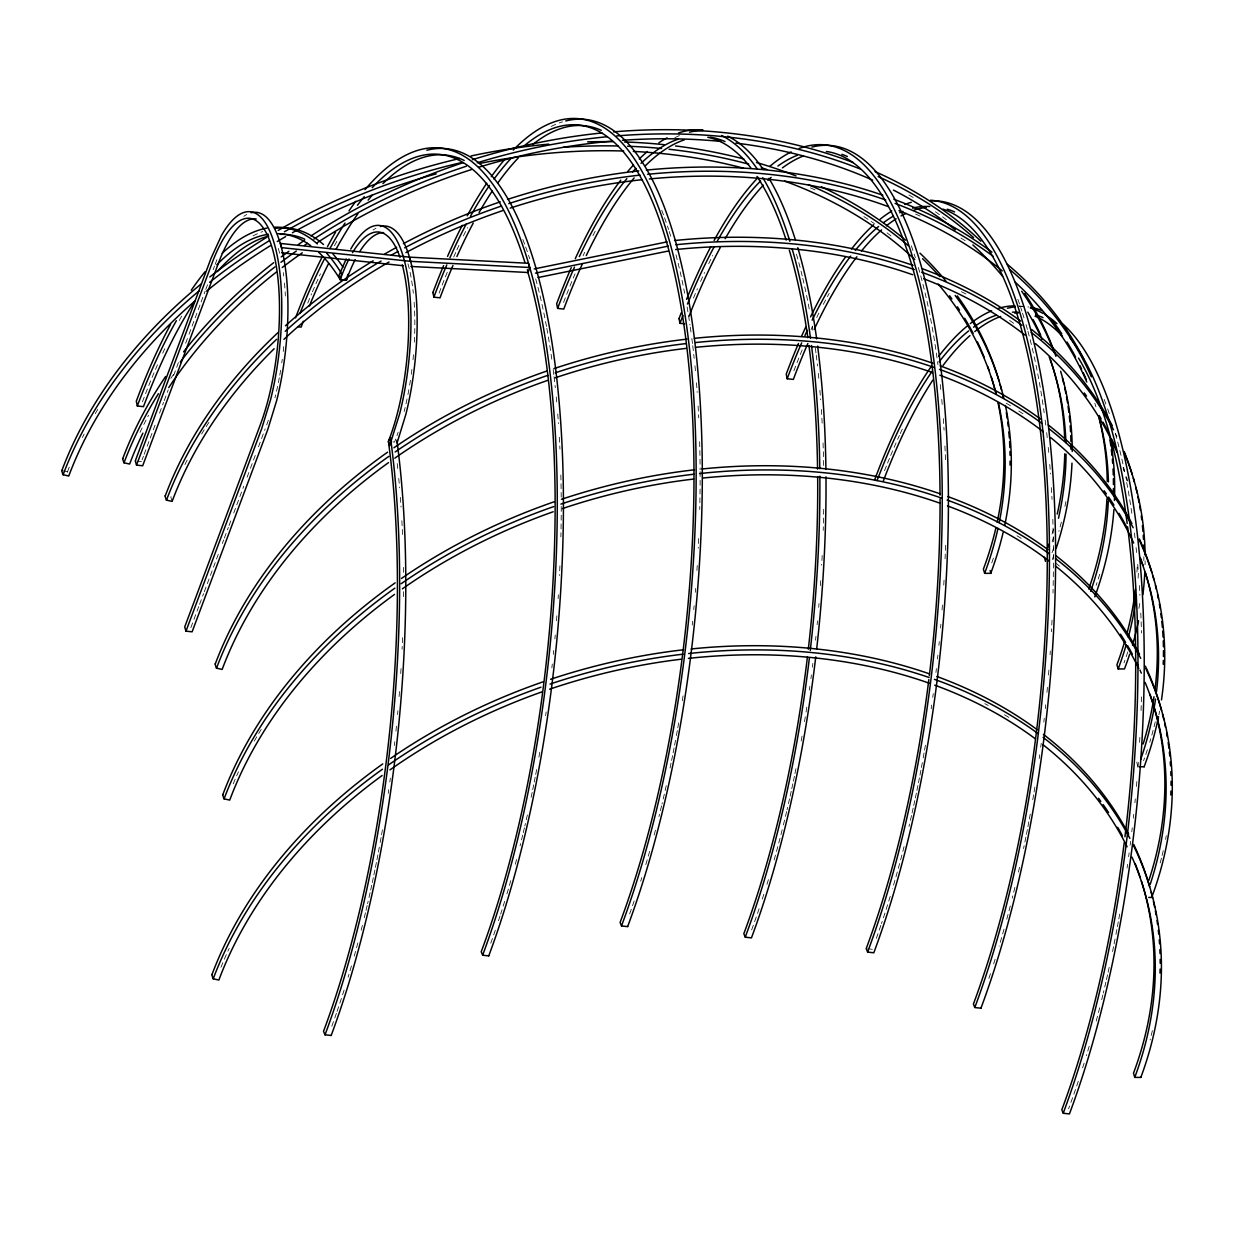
<?xml version="1.0" encoding="UTF-8"?>
<svg xmlns="http://www.w3.org/2000/svg" width="1234" height="1234" viewBox="0 0 1234 1234"><rect width="100%" height="100%" fill="white"/><g stroke="black" fill="none" stroke-linecap="round" stroke-linejoin="round"><path stroke-width="0.75" stroke-dasharray="5 3.75" d="M142.095 459.788L143.437 456.194M144.116 454.405L155.515 423.925M159.525 413.159L163.551 402.407M164.23 400.603L168.24 389.851M173.608 375.506L178.976 361.161M185.671 343.222L188.355 336.049M189.033 334.26L200.432 303.78M201.096 301.991L205.122 291.224M205.785 289.435L208.469 282.262M213.158 269.706L214.5 266.128M215.179 264.323L217.184 258.955M190.869 627.612L198.905 606.141M199.569 604.351L203.595 593.6M204.258 591.811L218.989 552.431M222.336 543.469L223.678 539.89M224.341 538.101L228.352 527.365M229.03 525.576L231.036 520.208M233.72 513.036L243.746 486.196M247.093 477.234L249.777 470.077M250.44 468.288L255.808 453.958M258.477 446.801L265.171 428.908M395.713 439.057L394.572 442.096L389.959 441.602M136.82 461.084L141.432 461.578M867.718 948.807L872.33 949.285M63.15 470.833L67.5 471.789L68.765 476M1138.026 766.761L1136.776 762.566A487.43 362.179 -16.6 0 0 1138.134 758.864M172.112 501.405L170.863 497.209A487.43 362.179 -16.6 0 1 172.158 493.77M278.298 248.435A126.161 41.339 -83.9 0 1 280.103 255.237M283.311 272.652A126.161 41.339 -83.9 0 1 283.743 276.03M284.483 283.064A126.161 41.339 -83.9 0 1 285.347 296.037M283.758 346.507A126.161 41.339 -83.9 0 1 283.172 352.014M282.262 359.31A126.161 41.339 -83.9 0 1 281.753 362.919M280.627 370.262A126.161 41.339 -83.9 0 1 279.655 375.907M279.3 377.774A126.161 41.339 -83.9 0 1 274.981 397.718M268.349 420.208A126.161 41.339 -83.9 0 1 266.513 425.314M243.792 216.366A132.763 43.514 -83.9 0 1 246.769 214.5M1006.204 403.179A487.43 362.179 -16.6 0 1 1012.559 407.066M1018.79 411.03A487.43 362.179 -16.6 0 1 1024.868 415.071M1155.24 721.828A493.693 366.822 -16.6 0 1 1149.718 742.313M1147.389 749.701A493.693 366.822 -16.6 0 1 1143.563 760.715M1159.621 711.077A493.693 366.822 -16.6 0 1 1158.911 714.825M233.211 783.868A487.43 362.179 -16.6 0 1 238.47 771.852M254.266 741.125A487.43 362.179 -16.6 0 1 261.253 729.371M1016.97 535.772A487.43 362.179 -16.6 0 1 1023.264 539.69M1055.625 562.935A487.43 362.179 -16.6 0 1 1060.114 566.622M1140.015 669.522A487.43 362.179 -16.6 0 1 1141.604 672.993M1139.645 670.247A487.43 362.179 -16.6 0 1 1141.28 673.718M1166.284 835.68A493.693 366.822 -16.6 0 1 1165.59 839.413M1163.246 850.627A493.693 366.822 -16.6 0 1 1161.904 856.226M1161.441 858.093A493.693 366.822 -16.6 0 1 1159.451 865.543M1138.365 573.178A487.43 362.179 -16.6 0 1 1137.918 580.597M1123.156 468.118A487.43 362.179 -16.6 0 1 1124.375 471.681M1145.121 560.93A493.708 366.837 -16.6 0 1 1145.059 564.833M1115.243 433.211A493.708 366.837 -16.6 0 1 1116.955 436.62M1143.856 556.735A493.708 366.837 -16.6 0 1 1143.81 560.637M1139.769 603.457A493.708 366.837 -16.6 0 1 1138.781 609.056M1127.799 651.907A493.708 366.837 -16.6 0 1 1123.973 662.936M1137.193 567.131A487.43 362.179 -16.6 0 1 1136.792 574.535M961.44 291.718A487.43 362.179 -16.6 0 1 968.243 295.219M1009.597 320.424A487.43 362.179 -16.6 0 1 1014.348 323.832M1123.125 467.485A487.43 362.179 -16.6 0 1 1124.313 471.049M67.5 471.789A487.43 362.179 -16.6 0 1 69.474 466.653M82.416 437.468A487.43 362.179 -16.6 0 1 84.128 434.044M95.249 413.668A487.43 362.179 -16.6 0 1 99.26 406.958M810.491 187.876A487.43 362.179 -16.6 0 1 815.767 190.267M863.846 216.598A487.43 362.179 -16.6 0 1 874.474 223.709M887.045 232.856A487.43 362.179 -16.6 0 1 891.642 236.434M993.385 558.123A493.693 366.822 -16.6 0 1 990.84 565.465M184.93 464.586A487.43 362.179 -16.6 0 1 187.491 459.449M201.605 434.044A487.43 362.179 -16.6 0 1 208.901 422.398M915.613 214.068A487.43 362.179 -16.6 0 1 920.872 216.49M960.947 238.054A487.43 362.179 -16.6 0 1 967.209 242.003M1094.805 403.271A487.43 362.179 -16.6 0 1 1095.946 406.834M1099.679 574.288A493.693 366.822 -16.6 0 1 1096.116 585.379M1053.404 529.17A487.43 362.179 -16.6 0 1 1051.784 534.831M139.997 432.378A487.43 362.179 -16.6 0 1 148.574 415.272M170.786 378.468A487.43 362.179 -16.6 0 1 174.148 373.594M908.856 194.972A487.43 362.179 -16.6 0 1 915.319 198.767M935.372 211.754A487.43 362.179 -16.6 0 1 946.385 219.745M1053.589 537.145A487.43 362.179 -16.6 0 1 1051.892 542.775M1065.883 501.513A493.693 366.822 -16.6 0 1 1064.788 507.112M1061.363 522.059A493.693 366.822 -16.6 0 1 1058.865 531.376M1053.651 548.019A493.693 366.822 -16.6 0 1 1051.738 553.526M1053.635 555.886A493.693 366.822 -16.6 0 1 1052.324 559.542M661.717 210.196A487.43 159.741 -83.9 0 1 663.846 215.827M664.54 217.724A487.43 159.741 -83.9 0 1 668.581 229.493M669.229 231.514A487.43 159.741 -83.9 0 1 671.759 239.704M675.97 254.759A487.43 159.741 -83.9 0 1 684.639 293.229M687.107 306.942A487.43 159.741 -83.9 0 1 689.976 325.066M690.284 327.103A487.43 159.741 -83.9 0 1 691.133 333.257M691.842 338.532A487.43 159.741 -83.9 0 1 692.505 343.87M692.721 345.659A487.43 159.741 -83.9 0 1 694.171 358.384M694.943 365.788A487.43 159.741 -83.9 0 1 695.652 373.3M696.47 382.787A487.43 159.741 -83.9 0 1 697.195 392.397M698.089 406.017A487.43 159.741 -83.9 0 1 698.722 417.832M699.632 441.71A487.43 159.741 -83.9 0 1 700.11 469.676M700.11 471.542A487.43 159.741 -83.9 0 1 699.724 509.534M698.722 538.487A487.43 159.741 -83.9 0 1 698.259 548.158M697.241 565.527A487.43 159.741 -83.9 0 1 696.732 573.178M695.606 588.448A487.43 159.741 -83.9 0 1 695.297 592.289M694.125 605.755A487.43 159.741 -83.9 0 1 693.755 609.627M692.629 621.211A487.43 159.741 -83.9 0 1 692.228 625.083M683.081 695.853A487.43 159.741 -83.9 0 1 682.171 701.652M678.654 722.908A487.43 159.741 -83.9 0 1 677.636 728.692M677.296 730.621A487.43 159.741 -83.9 0 1 675.893 738.318M675.538 740.246A487.43 159.741 -83.9 0 1 674.443 745.999M674.072 747.912A487.43 159.741 -83.9 0 1 672.962 753.635M672.592 755.547A487.43 159.741 -83.9 0 1 671.435 761.239M671.049 763.136A487.43 159.741 -83.9 0 1 669.877 768.813M666.252 785.642A487.43 159.741 -83.9 0 1 662.01 803.966M661.578 805.771A487.43 159.741 -83.9 0 1 658.956 816.522M655.439 830.189A487.43 159.741 -83.9 0 1 653.372 837.932M649.655 851.367A487.43 159.741 -83.9 0 1 645.798 864.602M641.819 877.605A487.43 159.741 -83.9 0 1 640.662 881.261M634.168 900.959A487.43 159.741 -83.9 0 1 628.708 916.446M439.073 293.168A493.693 161.793 -83.9 0 1 447.402 271.927M453.68 257.073A493.693 161.793 -83.9 0 1 456.086 251.659M456.888 249.87A493.693 161.793 -83.9 0 1 459.326 244.563M463.398 235.956A493.693 161.793 -83.9 0 1 467.532 227.627M551.197 126.423A493.693 161.793 -83.9 0 1 562.55 121.842M1104.152 399.369A487.43 159.741 -83.9 0 1 1106.944 406.958M1107.638 408.901A487.43 159.741 -83.9 0 1 1109.644 414.809M1115.382 433.581A487.43 159.741 -83.9 0 1 1123.249 465.372M1123.65 467.239A487.43 159.741 -83.9 0 1 1124.452 470.987M1126.719 482.479A487.43 159.741 -83.9 0 1 1132.288 516.46M1134.447 532.965A487.43 159.741 -83.9 0 1 1135.079 538.379M1136.082 547.541A487.43 159.741 -83.9 0 1 1136.838 554.961M1137.702 564.385A487.43 159.741 -83.9 0 1 1138.334 572.005M1139.321 585.518A487.43 159.741 -83.9 0 1 1139.923 595.297M1140.802 613.067A487.43 159.741 -83.9 0 1 1141.465 633.011M1141.45 696.84A487.43 159.741 -83.9 0 1 1140.91 714.193M1139.861 737.392A487.43 159.741 -83.9 0 1 1139.429 745.12M1138.319 762.381A487.43 159.741 -83.9 0 1 1137.902 768.103M1136.853 781.508A487.43 159.741 -83.9 0 1 1136.36 787.292M1135.295 798.861A487.43 159.741 -83.9 0 1 1134.925 802.717M1133.737 814.317A487.43 159.741 -83.9 0 1 1133.321 818.188M1132.241 827.844A487.43 159.741 -83.9 0 1 1131.794 831.701M1130.622 841.341A487.43 159.741 -83.9 0 1 1130.128 845.182M1129.141 852.848A487.43 159.741 -83.9 0 1 1128.632 856.674M1127.583 864.294A487.43 159.741 -83.9 0 1 1127.043 868.088M1119.685 914.07A487.43 159.741 -83.9 0 1 1118.667 919.854M1118.312 921.783A487.43 159.741 -83.9 0 1 1117.248 927.552M1116.893 929.464A487.43 159.741 -83.9 0 1 1115.428 937.13M1115.058 939.043A487.43 159.741 -83.9 0 1 1113.916 944.75M1113.546 946.648A487.43 159.741 -83.9 0 1 1112.374 952.339M1109.196 967.363A487.43 159.741 -83.9 0 1 1107.962 972.947M1107.546 974.798A487.43 159.741 -83.9 0 1 1106.296 980.32M1105.865 982.156A487.43 159.741 -83.9 0 1 1103.304 993.077M1102.872 994.882A487.43 159.741 -83.9 0 1 1101.114 1002.054M1099.679 1007.746A487.43 159.741 -83.9 0 1 1096.131 1021.366M1089.175 1046.262A487.43 159.741 -83.9 0 1 1086.383 1055.656M1084.115 1063.076A487.43 159.741 -83.9 0 1 1082.388 1068.567M1078.285 1081.2A487.43 159.741 -83.9 0 1 1068.582 1108.78M884.531 470.709A493.693 161.793 -83.9 0 1 886.814 464.94M887.57 463.028A493.693 161.793 -83.9 0 1 889.899 457.336M890.67 455.454A493.693 161.793 -83.9 0 1 899.416 435.401M900.218 433.628A493.693 161.793 -83.9 0 1 903.473 426.671M1019.176 306.526A493.693 161.793 -83.9 0 1 1028.848 306.988M1018.837 305.939A493.693 161.793 -83.9 0 1 1024.606 306.649M796.454 254.204A487.43 159.741 -83.9 0 1 802.347 276.539M802.779 278.329A487.43 159.741 -83.9 0 1 809.812 312.264M812.173 326.177A487.43 159.741 -83.9 0 1 812.805 330.203M815.335 348.019A487.43 159.741 -83.9 0 1 816.013 353.325M816.245 355.114A487.43 159.741 -83.9 0 1 817.51 365.958M818.296 373.316A487.43 159.741 -83.9 0 1 819.037 380.782M819.885 390.222A487.43 159.741 -83.9 0 1 820.641 399.785M821.335 409.457A487.43 159.741 -83.9 0 1 822.153 423.154M823.047 442.975A487.43 159.741 -83.9 0 1 823.664 466.082M823.695 509.287A487.43 159.741 -83.9 0 1 823.186 530.404M822.183 555.531A487.43 159.741 -83.9 0 1 821.674 565.203M820.733 580.628A487.43 159.741 -83.9 0 1 820.209 588.232M819.021 603.534A487.43 159.741 -83.9 0 1 818.697 607.375M817.494 620.872A487.43 159.741 -83.9 0 1 817.124 624.728M815.952 636.328A487.43 159.741 -83.9 0 1 815.551 640.199M812.882 663.352A487.43 159.741 -83.9 0 1 812.388 667.193M811.401 674.875A487.43 159.741 -83.9 0 1 810.908 678.7M809.859 686.335A487.43 159.741 -83.9 0 1 809.319 690.13M806.82 707.097A487.43 159.741 -83.9 0 1 805.601 714.825M805.293 716.769A487.43 159.741 -83.9 0 1 804.028 724.497M802.054 736.081A487.43 159.741 -83.9 0 1 801.02 741.865M795.93 768.689A487.43 159.741 -83.9 0 1 794.789 774.381M794.403 776.279A487.43 159.741 -83.9 0 1 793.215 781.94M792.814 783.821A487.43 159.741 -83.9 0 1 791.611 789.436M791.21 791.303A487.43 159.741 -83.9 0 1 789.976 796.886M789.559 798.737A487.43 159.741 -83.9 0 1 787.045 809.751M786.613 811.571A487.43 159.741 -83.9 0 1 783.127 825.978M782.186 829.726A487.43 159.741 -83.9 0 1 773.379 862.612M768.412 879.595A487.43 159.741 -83.9 0 1 766.129 886.999M763.815 894.326A487.43 159.741 -83.9 0 1 761.471 901.56M759.111 908.687A487.43 159.741 -83.9 0 1 750.596 932.719M563.552 302.453A493.693 161.793 -83.9 0 1 575.044 273.809M583.05 255.808A493.693 161.793 -83.9 0 1 584.685 252.338M592.922 235.617A493.693 161.793 -83.9 0 1 595.42 230.835M674.921 137.668A493.693 161.793 -83.9 0 1 679.826 135.416M220.948 967.271A487.43 362.179 -16.6 0 1 229.2 948.375M984.809 703.673A487.43 362.179 -16.6 0 1 988.172 705.462M1004.522 714.779A487.43 362.179 -16.6 0 1 1010.847 718.682M1152.371 1030.591A493.693 366.822 -16.6 0 1 1150.103 1039.938M522.83 239.473A487.43 159.741 -83.9 0 1 524.959 245.103M525.669 247.001A487.43 159.741 -83.9 0 1 529.694 258.77M535.71 278.915A487.43 159.741 -83.9 0 1 546.477 326.393M546.832 328.337A487.43 159.741 -83.9 0 1 552.261 362.534M553.187 369.583A487.43 159.741 -83.9 0 1 553.85 374.935M554.066 376.74A487.43 159.741 -83.9 0 1 555.285 387.661M556.241 396.932A487.43 159.741 -83.9 0 1 556.765 402.577M557.737 413.976A487.43 159.741 -83.9 0 1 558.447 423.617M559.326 437.268A487.43 159.741 -83.9 0 1 559.943 449.083M560.853 474.982A487.43 159.741 -83.9 0 1 561.208 497.086M561.239 506.449A487.43 159.741 -83.9 0 1 560.884 536.898M559.928 565.835A487.43 159.741 -83.9 0 1 559.465 575.507M558.37 594.819A487.43 159.741 -83.9 0 1 558.107 598.66M556.873 615.812A487.43 159.741 -83.9 0 1 556.411 621.566M555.238 635.047A487.43 159.741 -83.9 0 1 554.884 638.904M553.742 650.488A487.43 159.741 -83.9 0 1 553.341 654.359M552.292 664.031A487.43 159.741 -83.9 0 1 551.86 667.887M546.168 711.956A487.43 159.741 -83.9 0 1 545.613 715.735M539.767 752.185A487.43 159.741 -83.9 0 1 538.749 757.984M536.651 769.522A487.43 159.741 -83.9 0 1 535.556 775.276M535.186 777.189A487.43 159.741 -83.9 0 1 534.075 782.911M533.705 784.824A487.43 159.741 -83.9 0 1 532.548 790.516M532.163 792.413A487.43 159.741 -83.9 0 1 530.99 798.089M527.365 814.918A487.43 159.741 -83.9 0 1 524.851 825.962M524.419 827.798A487.43 159.741 -83.9 0 1 523.139 833.243M522.707 835.048A487.43 159.741 -83.9 0 1 520.069 845.799M516.568 859.466A487.43 159.741 -83.9 0 1 514.501 867.209M510.768 880.644A487.43 159.741 -83.9 0 1 506.912 893.879M504.66 901.344A487.43 159.741 -83.9 0 1 500.618 914.178M500.032 915.998A487.43 159.741 -83.9 0 1 497.672 923.171M495.297 930.235A487.43 159.741 -83.9 0 1 489.821 945.738M307.744 303.086A493.693 161.793 -83.9 0 1 311.631 293.707M312.418 291.856A493.693 161.793 -83.9 0 1 320.439 273.84M334.476 245.736A493.693 161.793 -83.9 0 1 336.99 241.139M397.209 463.552A487.43 159.741 -83.9 0 1 397.996 470.91M398.736 478.376A487.43 159.741 -83.9 0 1 399.585 487.816M400.34 497.379A487.43 159.741 -83.9 0 1 401.035 507.051M401.852 520.748A487.43 159.741 -83.9 0 1 402.592 536.589M403.425 567.362A487.43 159.741 -83.9 0 1 403.503 572.915M403.549 591.672A487.43 159.741 -83.9 0 1 403.487 599.261M402.562 637.654A487.43 159.741 -83.9 0 1 402.068 649.254M401.035 668.581A487.43 159.741 -83.9 0 1 400.556 676.294M399.477 691.549A487.43 159.741 -83.9 0 1 399.029 697.287M397.903 710.738A487.43 159.741 -83.9 0 1 397.549 714.594M396.438 726.178A487.43 159.741 -83.9 0 1 395.852 731.978M394.818 741.649A487.43 159.741 -83.9 0 1 394.402 745.521M390.345 778.207A487.43 159.741 -83.9 0 1 389.821 782.017M388.756 789.621A487.43 159.741 -83.9 0 1 388.201 793.416M382.417 829.819A487.43 159.741 -83.9 0 1 381.414 835.603M381.075 837.531A487.43 159.741 -83.9 0 1 379.671 845.244M379.316 847.156A487.43 159.741 -83.9 0 1 378.236 852.925M377.882 854.838A487.43 159.741 -83.9 0 1 376.771 860.576M376.401 862.473A487.43 159.741 -83.9 0 1 375.259 868.181M374.874 870.078A487.43 159.741 -83.9 0 1 373.701 875.754M373.316 877.652A487.43 159.741 -83.9 0 1 372.128 883.282M371.727 885.164A487.43 159.741 -83.9 0 1 370.508 890.763M370.092 892.614A487.43 159.741 -83.9 0 1 367.593 903.689M367.161 905.525A487.43 159.741 -83.9 0 1 365.881 910.985M365.449 912.805A487.43 159.741 -83.9 0 1 363.706 920.009M362.38 925.361A487.43 159.741 -83.9 0 1 360.405 933.182M357.845 942.899A487.43 159.741 -83.9 0 1 354.158 956.381M351.443 965.914A487.43 159.741 -83.9 0 1 348.111 977.189M344.101 990.1A487.43 159.741 -83.9 0 1 337.005 1011.556M336.404 1013.299A487.43 159.741 -83.9 0 1 330.913 1028.647M142.465 401.837A493.569 161.747 -83.9 0 1 158.677 362.086M162.703 353.202A493.569 161.747 -83.9 0 1 165.155 348.003M179.269 320.485A493.569 161.747 -83.9 0 1 181.799 315.997M252.985 235.895A493.569 161.747 -83.9 0 1 262.765 231.56M407.96 263.798A126.161 41.339 -83.9 0 1 413.328 293.245M414.115 302.284A126.161 41.339 -83.9 0 1 414.146 345.582M413.467 354.744A126.161 41.339 -83.9 0 1 412.958 360.235M411.925 369.398A126.161 41.339 -83.9 0 1 411.215 374.858M410.428 380.226A126.161 41.339 -83.9 0 1 409.179 387.754M408.855 389.635A126.161 41.339 -83.9 0 1 407.421 397.101M407.035 398.937A126.161 41.339 -83.9 0 1 404.181 411.462M398.15 432.193A126.161 41.339 -83.9 0 1 396.932 435.679M372.992 230.095A132.763 43.514 -83.9 0 1 375.969 228.228M911.324 245.797A487.43 159.741 -83.9 0 1 915.335 257.675M918.343 267.485A487.43 159.741 -83.9 0 1 937.933 364.693M940.277 384.545A487.43 159.741 -83.9 0 1 940.848 390.083M941.743 399.446A487.43 159.741 -83.9 0 1 942.406 407.035M943.3 418.557A487.43 159.741 -83.9 0 1 944.072 430.219M944.92 445.968A487.43 159.741 -83.9 0 1 945.553 461.871M945.553 545.32A487.43 159.741 -83.9 0 1 945.059 558.832M944.041 580.103A487.43 159.741 -83.9 0 1 943.578 587.831M942.421 605.046A487.43 159.741 -83.9 0 1 941.989 610.784M940.894 624.203A487.43 159.741 -83.9 0 1 940.555 628.06M939.29 641.572A487.43 159.741 -83.9 0 1 938.92 645.428M937.902 655.1A487.43 159.741 -83.9 0 1 937.485 658.971M936.39 668.627A487.43 159.741 -83.9 0 1 935.943 672.484M933.259 693.616A487.43 159.741 -83.9 0 1 932.75 697.426M931.685 705.046A487.43 159.741 -83.9 0 1 931.146 708.84M925.407 745.197A487.43 159.741 -83.9 0 1 924.405 750.997M924.065 752.925A487.43 159.741 -83.9 0 1 922.693 760.638M922.338 762.55A487.43 159.741 -83.9 0 1 921.258 768.319M920.903 770.232A487.43 159.741 -83.9 0 1 919.808 775.97M919.423 777.883A487.43 159.741 -83.9 0 1 918.297 783.605M917.911 785.503A487.43 159.741 -83.9 0 1 916.754 791.195M916.368 793.076A487.43 159.741 -83.9 0 1 915.181 798.722M914.78 800.604A487.43 159.741 -83.9 0 1 913.576 806.218M913.16 808.085A487.43 159.741 -83.9 0 1 911.926 813.638M911.51 815.489A487.43 159.741 -83.9 0 1 908.964 826.487M904.059 846.586A487.43 159.741 -83.9 0 1 892.444 888.881M890.208 896.362A487.43 159.741 -83.9 0 1 881.462 923.603M880.86 925.361A487.43 159.741 -83.9 0 1 875.415 940.91M693.493 298.073A493.693 161.793 -83.9 0 1 697.411 288.725M700.573 281.414A493.693 161.793 -83.9 0 1 704.599 272.483M708.671 263.814A493.693 161.793 -83.9 0 1 712.789 255.423M1017.849 299.322A487.43 159.741 -83.9 0 1 1021.891 311.091M1022.539 313.097A487.43 159.741 -83.9 0 1 1025.068 321.303M1026.025 324.557A487.43 159.741 -83.9 0 1 1027.444 329.54M1027.907 331.221A487.43 159.741 -83.9 0 1 1043.285 406.649M1043.578 408.701A487.43 159.741 -83.9 0 1 1044.165 412.788M1045.136 420.115A487.43 159.741 -83.9 0 1 1045.815 425.452M1046.679 432.656A487.43 159.741 -83.9 0 1 1047.28 438.132M1048.237 447.387A487.43 159.741 -83.9 0 1 1048.946 454.883M1049.764 464.37A487.43 159.741 -83.9 0 1 1050.504 473.995M1051.399 487.615A487.43 159.741 -83.9 0 1 1052.031 499.431M1052.818 519.298A487.43 159.741 -83.9 0 1 1052.988 593.045M1052.031 620.07A487.43 159.741 -83.9 0 1 1051.461 631.685M1050.304 650.981A487.43 159.741 -83.9 0 1 1050.041 654.776M1048.9 670.047A487.43 159.741 -83.9 0 1 1048.437 675.8M1047.419 687.353A487.43 159.741 -83.9 0 1 1046.879 693.138M1045.722 704.737A487.43 159.741 -83.9 0 1 1045.321 708.609M1044.273 718.265A487.43 159.741 -83.9 0 1 1043.825 722.137M1041.234 743.3A487.43 159.741 -83.9 0 1 1040.725 747.141M1039.691 754.776A487.43 159.741 -83.9 0 1 1039.167 758.586M1034.863 787.107A487.43 159.741 -83.9 0 1 1033.922 792.907M1033.598 794.85A487.43 159.741 -83.9 0 1 1032.287 802.578M1030.251 814.147A487.43 159.741 -83.9 0 1 1029.187 819.916M1028.832 821.829A487.43 159.741 -83.9 0 1 1027.752 827.582M1027.382 829.495A487.43 159.741 -83.9 0 1 1026.272 835.233M1025.886 837.13A487.43 159.741 -83.9 0 1 1023.572 848.514M1019.546 867.224A487.43 159.741 -83.9 0 1 1018.297 872.777M1014.888 887.369A487.43 159.741 -83.9 0 1 1012.25 898.105M1010.276 905.926A487.43 159.741 -83.9 0 1 1006.682 919.531M1004.029 929.14A487.43 159.741 -83.9 0 1 999.108 946.2M995.128 959.188A487.43 159.741 -83.9 0 1 992.815 966.5M990.455 973.703A487.43 159.741 -83.9 0 1 988.079 980.799M793.863 370.832A493.693 161.793 -83.9 0 1 802.254 349.746M811 329.679A493.693 161.793 -83.9 0 1 812.62 326.162M816.707 317.539A493.693 161.793 -83.9 0 1 819.175 312.51M823.325 304.351A493.693 161.793 -83.9 0 1 829.171 293.461"/><path stroke-width="1.5" d="M318.912 252.507A487.43 159.741 -83.9 0 1 340.229 279.609L346.384 280.257L347.849 274.364M410.891 266.451L528.198 272.513L529.648 267.5L528.399 263.289L409.364 257.15L280.38 243.437L281.63 247.633L410.629 261.346L529.648 267.5M397.086 442.929L405.878 414.254A132.763 43.514 -83.9 0 0 380.38 226.501M256.209 219.004A126.161 41.339 -83.9 0 0 218.31 263.474L142.681 465.773L136.527 465.125L212.171 262.827A126.161 41.339 -83.9 0 1 272.143 247.787A126.161 41.339 -83.9 0 1 260.359 424.666L184.714 626.965L185.979 631.16L192.118 631.823L267.886 429.201L276.678 400.51A132.763 43.514 -83.9 0 0 251.181 212.772M185.979 631.16L261.731 428.537L270.524 399.862A132.763 43.514 -83.9 0 0 274.025 242.759A132.763 43.514 -83.9 0 0 221.534 235.355L211.029 258.292L135.277 460.914L136.527 465.125M340.183 279.732L341.371 276.555A126.161 41.339 -83.9 0 1 349.037 258.97M346.384 280.257L347.51 277.203A126.161 41.339 -83.9 0 1 355.191 259.634M346.23 258.909L338.98 275.398L340.229 279.609L341.695 273.701A493.569 161.747 -83.9 0 0 326.717 253.263M390.546 437.715L388.417 441.448A487.43 159.741 -83.9 0 1 323.524 1031.315L324.989 1034.802L331.144 1035.465M534.245 268.919L667.085 241.879M535.494 273.13L668.334 246.09M538.024 277.542L668.072 251.073M995.9 527.905A487.43 362.179 -16.6 0 1 983.39 569.136L984.639 573.347L990.933 573.332L990.1 570.54M1124.421 642.374A487.43 362.179 -16.6 0 1 1116.924 664.756L1118.174 668.951L1124.467 668.951A493.708 366.837 -16.6 0 0 1129.65 654.267M1139.599 766.761L1144.319 766.761M1148.746 897.426L1151.893 897.426M1141.45 881.292A487.43 362.179 -16.6 0 1 1133.491 1073.194L1134.74 1077.405L1141.034 1077.405M281.661 252.816L403.256 265.742M571.265 267.655A493.693 161.793 -83.9 0 0 556.657 303.765L557.614 308.407L563.768 309.071A487.43 159.741 -83.9 0 1 582.247 264.23M432.887 292.396L433.874 297.163L440.029 297.826A487.43 159.741 -83.9 0 1 452.955 265.557M678.993 318.557L679.98 323.323L684.592 323.817M298.073 326.779L301.142 327.103A487.43 159.741 -83.9 0 1 303.363 321.256M798.46 343.515A493.693 161.793 -83.9 0 0 786.228 374.103L787.184 378.761L793.339 379.409A487.43 159.741 -83.9 0 1 807.838 343.499M170.6 324.434A493.569 161.747 -83.9 0 0 136.311 401.173L137.313 406.001L143.468 406.665A487.43 159.741 -83.9 0 1 194.586 301.574M627.72 926.626L621.566 925.963L620.085 922.477A487.43 159.741 -83.9 0 0 686.243 342.281A487.43 159.741 -83.9 0 0 523.71 146.26M527.689 271.588A487.43 159.741 -83.9 0 1 481.214 951.753L482.679 955.239L488.834 955.903M981.015 1008.209L974.86 1007.561L973.395 1004.075A487.43 159.741 -83.9 0 0 1046.386 510.537A487.43 159.741 -83.9 0 0 942.946 209.132M165.047 495.914L166.312 500.109L172.112 501.405A487.43 362.179 -16.6 0 1 274.133 348.744M1044.288 557.197L1045.537 561.393M527.365 269.706L528.198 272.513M409.364 257.15L410.629 261.346M215.086 663.938L216.336 668.134L222.151 669.43A487.43 362.179 -16.6 0 1 388.525 462.611M122.598 458.554L123.847 462.765L129.647 464.046A487.43 362.179 -16.6 0 1 142.882 433.149M222.66 794.603L223.909 798.799L229.725 800.095A487.43 362.179 -16.6 0 1 394.541 594.402M61.7 470.509L62.949 474.704L68.765 476A487.43 362.179 -16.6 0 1 195.003 300.926M211.801 974.567L213.05 978.763L218.865 980.058A487.43 362.179 -16.6 0 1 382.139 775.492M1145.291 572.453A487.43 362.179 -16.6 0 1 1155.039 689.189M1154.006 696.732A487.43 362.179 -16.6 0 1 1143.131 743.948M1104.137 490.777A487.43 362.179 -16.6 0 1 1106.389 493.909M1108.61 497.071A487.43 362.179 -16.6 0 1 1113.963 505.122M1119.037 513.329A487.43 362.179 -16.6 0 1 1127.413 528.507M1140.463 558.184A487.43 362.179 -16.6 0 1 1142.993 565.295M1139.692 557.074A487.43 362.179 -16.6 0 1 1156.52 691.518M1155.533 699.046A487.43 362.179 -16.6 0 1 1140.71 759.357M394.803 458.153A487.43 362.179 -16.6 0 1 547.433 380.458M554.729 377.959A487.43 362.179 -16.6 0 1 686.058 348.389M695.467 347.356A487.43 362.179 -16.6 0 1 932.518 372.56M939.876 375.213A487.43 362.179 -16.6 0 1 1043.224 431.669M1050.813 437.7A487.43 362.179 -16.6 0 1 1133.707 543.053M1139.075 539.674A493.693 366.822 -16.6 0 1 1161.487 699.894M1158.525 716.692A493.693 366.822 -16.6 0 1 1144.134 766.746M216.521 668.149A493.693 366.822 -16.6 0 1 388.849 456.379M395.158 451.968A493.693 366.822 -16.6 0 1 547.881 375.306M555.161 372.838A493.693 366.822 -16.6 0 1 686.289 343.546M695.668 342.528A493.693 366.822 -16.6 0 1 934.092 367.439M939.537 369.382A493.693 366.822 -16.6 0 1 1041.666 423.2M1049.502 429.139A493.693 366.822 -16.6 0 1 1133.151 527.72M1152.957 576.108A493.693 366.822 -16.6 0 1 1153.975 579.779M1155.41 585.348A493.693 366.822 -16.6 0 1 1156.304 589.081M1157.554 594.726A493.693 366.822 -16.6 0 1 1158.325 598.505M1159.374 604.213A493.693 366.822 -16.6 0 1 1160.006 608.038M1160.855 613.792A493.693 366.822 -16.6 0 1 1161.364 617.648M1161.811 621.52A493.693 366.822 -16.6 0 1 1162.382 627.319M1162.69 631.206A493.693 366.822 -16.6 0 1 1163.06 637.037M1163.246 640.94A493.693 366.822 -16.6 0 1 1163.415 646.786M1163.461 650.688A493.693 366.822 -16.6 0 1 1163.431 656.534M1163.354 660.421A493.693 366.822 -16.6 0 1 1163.215 664.308M215.271 663.954A493.693 366.822 -16.6 0 1 387.599 452.184M393.908 447.772A493.693 366.822 -16.6 0 1 546.631 371.095M553.912 368.627A493.693 366.822 -16.6 0 1 686.906 339.134M694.418 338.317A493.693 366.822 -16.6 0 1 932.827 363.243M940.154 365.85A493.693 366.822 -16.6 0 1 1040.416 419.005M1048.252 424.943A493.693 366.822 -16.6 0 1 1131.902 523.524M1139.398 538.934A493.693 366.822 -16.6 0 1 1151.877 572.437M1149.949 694.187A487.43 362.179 -16.6 0 1 1148.916 880.228M1120.487 634.168A487.43 362.179 -16.6 0 1 1125.609 642.343M1127.583 645.66A487.43 362.179 -16.6 0 1 1132.303 654.066M1136.715 662.596A487.43 362.179 -16.6 0 1 1138.396 666.052M1145.106 682.448A487.43 362.179 -16.6 0 1 1150.165 884.439M402.377 588.819A487.43 362.179 -16.6 0 1 553.187 511.755M562.303 508.624A487.43 362.179 -16.6 0 1 693.631 479.054M703.041 478.021A487.43 362.179 -16.6 0 1 940.092 503.225M947.45 505.878A487.43 362.179 -16.6 0 1 1049.255 561.162M1055.363 565.928A487.43 362.179 -16.6 0 1 1138.812 668.519M1145.831 668.627A493.693 366.822 -16.6 0 1 1151.708 897.411M224.094 798.814A493.693 366.822 -16.6 0 1 394.865 588.155M401.158 583.728A493.693 366.822 -16.6 0 1 553.634 506.603M560.915 504.104A493.693 366.822 -16.6 0 1 693.863 474.211M699.493 473.578A493.693 366.822 -16.6 0 1 941.665 498.104M947.11 500.048A493.693 366.822 -16.6 0 1 1049.239 553.865M1055.533 558.601A493.693 366.822 -16.6 0 1 1140.725 658.385M1162.521 714.147A493.693 366.822 -16.6 0 1 1163.878 719.746M1164.726 723.51A493.693 366.822 -16.6 0 1 1165.513 727.289M1166.608 732.981A493.693 366.822 -16.6 0 1 1167.271 736.791M1168.166 742.544A493.693 366.822 -16.6 0 1 1168.937 748.313M1169.385 752.185A493.693 366.822 -16.6 0 1 1169.77 756.056M1170.264 761.872A493.693 366.822 -16.6 0 1 1170.526 765.759M1170.819 771.605A493.693 366.822 -16.6 0 1 1170.943 775.507M1171.035 781.353A493.693 366.822 -16.6 0 1 1171.035 785.24M1170.927 791.087A493.693 366.822 -16.6 0 1 1170.788 794.974M222.83 794.619A493.693 366.822 -16.6 0 1 395.173 582.849M401.482 578.438A493.693 366.822 -16.6 0 1 554.205 501.76M561.485 499.292A493.693 366.822 -16.6 0 1 694.48 469.799M701.992 468.982A493.693 366.822 -16.6 0 1 940.401 493.909M947.727 496.515A493.693 366.822 -16.6 0 1 1047.99 549.67M1055.826 555.608A493.693 366.822 -16.6 0 1 1139.476 654.19M1145.383 666.144A493.693 366.822 -16.6 0 1 1161.549 710.445M1136.437 595.575A487.43 362.179 -16.6 0 1 1128.323 637.16M1126.226 644.703A487.43 362.179 -16.6 0 1 1118.174 668.951M675.615 249.546A487.43 362.179 -16.6 0 1 912.651 274.735M923.68 278.776A487.43 362.179 -16.6 0 1 1024.899 335.046M1035.403 343.592A487.43 362.179 -16.6 0 1 1116.94 452.215M1126.133 477.049A487.43 362.179 -16.6 0 1 1127.244 480.628M1144.797 572.499A493.708 366.837 -16.6 0 1 1142.9 594.618M1138.566 620.748A493.708 366.837 -16.6 0 1 1132.488 644.996M675.816 244.748A493.708 366.837 -16.6 0 1 914.271 269.567M921.597 272.174A493.708 366.837 -16.6 0 1 1021.922 325.298M1031.315 332.455A493.708 366.837 -16.6 0 1 1113.5 429.818M1124.02 452.199A493.708 366.837 -16.6 0 1 1145.106 555.084M1133.336 478.221A493.708 366.837 -16.6 0 1 1134.354 481.908M1135.789 487.461A493.708 366.837 -16.6 0 1 1137.116 493.076M1137.933 496.855A493.708 366.837 -16.6 0 1 1139.075 502.531M1139.769 506.341A493.708 366.837 -16.6 0 1 1140.401 510.166M1141.249 515.92A493.708 366.837 -16.6 0 1 1141.759 519.776M1142.406 525.576A493.708 366.837 -16.6 0 1 1142.946 531.407M1143.239 535.294A493.708 366.837 -16.6 0 1 1143.471 539.181M1143.717 545.027A493.708 366.837 -16.6 0 1 1143.825 548.929M674.566 240.537A493.708 366.837 -16.6 0 1 913.021 265.372M922.199 268.657A493.708 366.837 -16.6 0 1 1020.672 321.102M1031.593 329.478A493.708 366.837 -16.6 0 1 1112.25 425.622M1124.189 451.49A493.708 366.837 -16.6 0 1 1132.257 474.55M1135.403 589.497A487.43 362.179 -16.6 0 1 1127.074 632.965M1084.285 392.967A487.43 362.179 -16.6 0 1 1086.537 396.099M1099.186 415.519A487.43 362.179 -16.6 0 1 1101.129 418.85M1103.026 422.198A487.43 362.179 -16.6 0 1 1107.561 430.681M1111.788 439.304A487.43 362.179 -16.6 0 1 1115.69 448.019M998.059 402.824A487.43 362.179 -16.6 0 1 997.165 522.229M949.594 295.79A487.43 362.179 -16.6 0 1 951.877 298.921M957.399 306.85A487.43 362.179 -16.6 0 1 959.528 310.073M964.649 318.249A487.43 362.179 -16.6 0 1 973.148 333.365M977.436 341.957A487.43 362.179 -16.6 0 1 984.346 357.69M987.724 366.529A487.43 362.179 -16.6 0 1 988.989 370.092M991.349 377.234A487.43 362.179 -16.6 0 1 995.931 393.569M998.491 403.302A487.43 362.179 -16.6 0 1 999.201 522.63M997.997 528.322A487.43 362.179 -16.6 0 1 984.639 573.347M206.572 291.162A487.43 362.179 -16.6 0 1 270.601 245.566M277.249 241.525A487.43 362.179 -16.6 0 1 285.64 236.604M292.412 232.748A487.43 362.179 -16.6 0 1 436.219 173.855M479.532 163.49A487.43 362.179 -16.6 0 1 623.71 151.026M633.304 151.412A487.43 362.179 -16.6 0 1 743.439 168.163M784.654 181.105A487.43 362.179 -16.6 0 1 914.764 259.495M938.149 284.036A487.43 362.179 -16.6 0 1 996.254 394.093M1005.417 405.508A493.693 366.822 -16.6 0 1 1004.754 525.129M1003.088 532.61A493.693 366.822 -16.6 0 1 990.748 573.316M63.119 474.735A493.693 366.822 -16.6 0 1 199.445 290.607M209.595 282.339A493.693 366.822 -16.6 0 1 269.398 240.645M284.437 231.761A493.693 366.822 -16.6 0 1 460.945 162.703M563.583 147.278A493.693 366.822 -16.6 0 1 617.941 145.967M627.551 146.229A493.693 366.822 -16.6 0 1 661.578 148.496M669.075 149.268A493.693 366.822 -16.6 0 1 748.699 164.168M761.363 167.762A493.693 366.822 -16.6 0 1 766.7 169.397M808.239 184.606A493.693 366.822 -16.6 0 1 908.239 245.643M922.6 258.708A493.693 366.822 -16.6 0 1 939.784 276.632M955.162 295.481A493.693 366.822 -16.6 0 1 1003.72 397.996M1000.08 384.514A493.693 366.822 -16.6 0 1 1001.561 390.067M1002.471 393.785A493.693 366.822 -16.6 0 1 1003.35 397.533M1006.312 412.696A493.693 366.822 -16.6 0 1 1007.206 418.449M1007.731 422.29A493.693 366.822 -16.6 0 1 1008.209 426.162M1008.81 431.962A493.693 366.822 -16.6 0 1 1009.304 437.777M1009.566 441.679A493.693 366.822 -16.6 0 1 1009.859 447.51M1009.983 451.413A493.693 366.822 -16.6 0 1 1010.06 455.315M1010.075 461.161A493.693 366.822 -16.6 0 1 1010.014 465.048M61.87 470.524A493.693 366.822 -16.6 0 1 201.049 284.036M209.811 276.971A493.693 366.822 -16.6 0 1 266.482 237.468M278.144 230.465A493.693 366.822 -16.6 0 1 459.696 158.507M471.033 155.962A493.693 366.822 -16.6 0 1 548.76 144.147M587.615 141.864A493.693 366.822 -16.6 0 1 612.835 141.694M624.389 141.972A493.693 366.822 -16.6 0 1 664.031 144.656M675.553 145.967A493.693 366.822 -16.6 0 1 743.793 158.985M756.519 162.502A493.693 366.822 -16.6 0 1 796.023 175.938M821.335 186.781A493.693 366.822 -16.6 0 1 905.509 240.183M919.962 253.171A493.693 366.822 -16.6 0 1 945.861 281.013M957.322 295.913A493.693 366.822 -16.6 0 1 999.031 380.843M1099.293 418.974A487.43 362.179 -16.6 0 1 1107.237 481.538M1106.929 498.767A487.43 362.179 -16.6 0 1 1088.758 588.988M1051.8 319.652A487.43 362.179 -16.6 0 1 1061.811 333.859M1067.009 342.003A487.43 362.179 -16.6 0 1 1075.601 357.073M1079.951 365.634A487.43 362.179 -16.6 0 1 1081.601 369.089M1083.205 372.575A487.43 362.179 -16.6 0 1 1086.259 379.563M1099.124 417.678A487.43 362.179 -16.6 0 1 1108.425 481.892M1108.271 501.127A487.43 362.179 -16.6 0 1 1090.671 591.333M283.913 339.35A487.43 362.179 -16.6 0 1 389.003 262.009M405.924 252.584A487.43 362.179 -16.6 0 1 502.87 210.551M510.166 208.114A487.43 362.179 -16.6 0 1 641.68 179.732M649.3 178.961A487.43 362.179 -16.6 0 1 888.002 206.51M898.954 210.69A487.43 362.179 -16.6 0 1 1002.27 270.909M1015.32 282.293A487.43 362.179 -16.6 0 1 1086.768 382.016M1110.245 438.486A493.693 366.822 -16.6 0 1 1114.425 500.495M1113.901 509.642A493.693 366.822 -16.6 0 1 1094.774 596.901M166.482 500.14A493.693 366.822 -16.6 0 1 276.586 339.319M285.224 331.298A493.693 366.822 -16.6 0 1 381.075 261.068M391.163 255.253A493.693 366.822 -16.6 0 1 397.934 251.474M404.644 247.849A493.693 366.822 -16.6 0 1 501.482 206.032M508.778 203.61A493.693 366.822 -16.6 0 1 640.014 175.105M647.557 174.303A493.693 366.822 -16.6 0 1 885.781 200.031M895.082 203.409A493.693 366.822 -16.6 0 1 993.216 256.348M1010.106 269.783A493.693 366.822 -16.6 0 1 1091.38 376.848M1109.968 440.014A493.693 366.822 -16.6 0 1 1110.831 445.782M1111.325 449.623A493.693 366.822 -16.6 0 1 1111.973 455.423M1112.343 459.31A493.693 366.822 -16.6 0 1 1112.667 463.182M1113.037 469.028A493.693 366.822 -16.6 0 1 1113.284 474.874M1113.376 478.761A493.693 366.822 -16.6 0 1 1113.438 484.607M1113.407 488.51A493.693 366.822 -16.6 0 1 1113.315 492.397M165.233 495.929A493.693 366.822 -16.6 0 1 278.19 332.424M285.44 325.776A493.693 366.822 -16.6 0 1 373.162 260.837M384.854 253.926A493.693 366.822 -16.6 0 1 396.685 247.278M403.395 243.653A493.693 366.822 -16.6 0 1 500.233 201.836M507.529 199.414A493.693 366.822 -16.6 0 1 638.765 170.894M646.308 170.107A493.693 366.822 -16.6 0 1 882.804 195.219M893.832 199.214A493.693 366.822 -16.6 0 1 991.966 252.152M1007.36 264.323A493.693 366.822 -16.6 0 1 1083.622 358.893M1064.741 453.803A487.43 362.179 -16.6 0 1 1057.229 514.054M1048.854 544.194A487.43 362.179 -16.6 0 1 1046.956 549.778M1033.151 319.714A487.43 362.179 -16.6 0 1 1040.756 335.216M1050.489 359.927A487.43 362.179 -16.6 0 1 1064.711 440.337M1066.053 454.158A487.43 362.179 -16.6 0 1 1058.479 518.265M168.765 387.599A487.43 362.179 -16.6 0 1 276.246 272.143M282.231 267.5A487.43 362.179 -16.6 0 1 302.315 252.785M316.722 243.005A487.43 362.179 -16.6 0 1 471.373 169.582M478.669 167.284A487.43 362.179 -16.6 0 1 610.722 141.247M622.383 140.306A487.43 362.179 -16.6 0 1 720.641 141.386M735.927 143.067A487.43 362.179 -16.6 0 1 872.623 180.118M893.462 190.098A487.43 362.179 -16.6 0 1 955.301 229.894M972.855 244.934A487.43 362.179 -16.6 0 1 1002.61 276.339M1027.783 312.156A487.43 362.179 -16.6 0 1 1042.005 339.412M1049.224 357.012A487.43 362.179 -16.6 0 1 1065.898 442.62M1071.976 463.136A493.693 366.822 -16.6 0 1 1056.134 548.528M124.017 462.781A493.693 366.822 -16.6 0 1 158.415 393.723M180.303 361.963A493.693 366.822 -16.6 0 1 274.935 266.899M280.936 262.287A493.693 366.822 -16.6 0 1 296.361 250.996M304.258 245.504A493.693 366.822 -16.6 0 1 307.451 243.345M313.899 239.057A493.693 366.822 -16.6 0 1 466.313 166.251M477.249 162.78A493.693 366.822 -16.6 0 1 607.035 136.758M616.707 135.91A493.693 366.822 -16.6 0 1 860.005 168.904M878.145 176.585A493.693 366.822 -16.6 0 1 973.549 237.545M1021.69 291.286A493.693 366.822 -16.6 0 1 1054.638 353.479M1060.638 371.264A493.693 366.822 -16.6 0 1 1072.223 451.459M1062.443 378.113A493.693 366.822 -16.6 0 1 1063.816 383.712M1064.649 387.476A493.693 366.822 -16.6 0 1 1065.821 393.137M1066.531 396.932A493.693 366.822 -16.6 0 1 1067.518 402.67M1068.089 406.495A493.693 366.822 -16.6 0 1 1068.86 412.279M1069.323 416.136A493.693 366.822 -16.6 0 1 1069.893 421.951M1070.202 425.838A493.693 366.822 -16.6 0 1 1070.572 431.669M1070.757 435.571A493.693 366.822 -16.6 0 1 1070.927 441.417M1070.973 445.304A493.693 366.822 -16.6 0 1 1070.958 449.207M122.768 458.585A493.693 366.822 -16.6 0 1 165.649 376.478M183.588 351.86A493.693 366.822 -16.6 0 1 273.67 262.703M281.198 256.934A493.693 366.822 -16.6 0 1 288.879 251.273M298.258 244.594A493.693 366.822 -16.6 0 1 304.597 240.229M311.03 235.925A493.693 366.822 -16.6 0 1 463.244 162.657M472.36 159.71A493.693 366.822 -16.6 0 1 601.914 132.948M613.529 131.868A493.693 366.822 -16.6 0 1 853.218 162.564M875.091 171.588A493.693 366.822 -16.6 0 1 980.86 241.216M1024.775 293.43A493.693 366.822 -16.6 0 1 1055.934 356.333M456.919 256.518A487.43 159.741 -83.9 0 1 473.254 223.076M479.085 212.51A487.43 159.741 -83.9 0 1 492.273 191.039M497.904 182.863A487.43 159.741 -83.9 0 1 518.403 157.798M533.103 144.239A487.43 159.741 -83.9 0 1 601.282 130.326M433.874 297.163A487.43 159.741 -83.9 0 1 446.801 264.894M449.978 257.659A487.43 159.741 -83.9 0 1 466.267 223.986M470.432 216.305A487.43 159.741 -83.9 0 1 489.497 185.424M494.016 179.084A487.43 159.741 -83.9 0 1 511.123 158.338M513.221 150.085A493.693 161.793 -83.9 0 1 686.613 325.884A493.693 161.793 -83.9 0 1 621.52 925.839M432.933 292.52A493.693 161.793 -83.9 0 1 443.592 265.634M447.541 256.41A493.693 161.793 -83.9 0 1 462.21 225.344M467.208 215.811A493.693 161.793 -83.9 0 1 486.736 183.28M491.302 176.693A493.693 161.793 -83.9 0 1 505.138 158.939M565.743 120.947A493.693 161.793 -83.9 0 1 698.953 384.268A493.693 161.793 -83.9 0 1 627.674 926.503M1035.665 314.917A487.43 159.741 -83.9 0 1 1042.992 317.632M883.22 481.229A487.43 159.741 -83.9 0 1 932.873 380.041M943.023 365.511A487.43 159.741 -83.9 0 1 969.955 335.617M974.814 331.545A487.43 159.741 -83.9 0 1 1000.712 316.475M1014.749 313.127A487.43 159.741 -83.9 0 1 1018.605 312.834M1035.033 316.197A487.43 159.741 -83.9 0 1 1062.443 336.342M1078.501 358.076A487.43 159.741 -83.9 0 1 1127.166 523.417M1127.629 526.949A487.43 159.741 -83.9 0 1 1124.945 836.837M1124.22 842.606A487.43 159.741 -83.9 0 1 1061.811 1109.782L1063.276 1113.269L1069.431 1113.932A493.693 161.793 -83.9 0 0 1063.137 324.295M877.066 480.566A487.43 159.741 -83.9 0 1 932.333 371.11M939.136 361.84A487.43 159.741 -83.9 0 1 968.659 330.882M973.533 327.195A487.43 159.741 -83.9 0 1 996.146 315.256M1012.451 312.171A487.43 159.741 -83.9 0 1 1018.204 312.248M1030.297 307.976A493.693 161.793 -83.9 0 1 1043.162 313.482M1044.566 314.3A493.693 161.793 -83.9 0 1 1056.983 323.647M1070.14 338.039A493.693 161.793 -83.9 0 1 1063.245 1113.145M874.644 479.825A493.693 161.793 -83.9 0 1 930.729 367.254M938.765 356.225A493.693 161.793 -83.9 0 1 967.024 326.192M970.31 323.555A493.693 161.793 -83.9 0 1 991.642 310.829M998.105 308.485A493.693 161.793 -83.9 0 1 1014.965 305.816M1030.76 307.297A493.693 161.793 -83.9 0 1 1042.051 310.598M1007.453 308.253A493.693 161.793 -83.9 0 1 1015.274 306.819M710.167 137.236A487.43 159.741 -83.9 0 1 725.006 141.571M586.289 255.546A487.43 159.741 -83.9 0 1 634.153 177.943M645.552 165.572A487.43 159.741 -83.9 0 1 684.315 139.858M707.792 137.252A487.43 159.741 -83.9 0 1 750.843 167.886M756.982 176.447A487.43 159.741 -83.9 0 1 786.166 240.09M789.344 250.301A487.43 159.741 -83.9 0 1 807.854 337.7M808.949 345.597A487.43 159.741 -83.9 0 1 817.571 469.121M817.664 476.54A487.43 159.741 -83.9 0 1 808.316 649.207M807.422 656.92A487.43 159.741 -83.9 0 1 743.824 933.722L745.29 937.208L751.444 937.871A493.693 161.793 -83.9 0 0 815.751 656.874M557.614 308.407A487.43 159.741 -83.9 0 1 574.504 267.115M579.332 256.61A487.43 159.741 -83.9 0 1 626.857 178.652M632.564 172.066A487.43 159.741 -83.9 0 1 635.988 168.379M641.001 163.351A487.43 159.741 -83.9 0 1 678.16 139.195M721.566 135.524A493.693 161.793 -83.9 0 1 757.152 168.842M762.797 177.681A493.693 161.793 -83.9 0 1 789.883 241.278M792.105 248.697A493.693 161.793 -83.9 0 1 810.507 338.193M811.478 345.489A493.693 161.793 -83.9 0 1 819.777 468.781M819.854 476.201A493.693 161.793 -83.9 0 1 810.26 650.441M809.365 658.138A493.693 161.793 -83.9 0 1 745.259 937.084M575.275 258.677A493.693 161.793 -83.9 0 1 620.779 180.164M627.705 171.541A493.693 161.793 -83.9 0 1 633.489 164.986M639.258 159.016A493.693 161.793 -83.9 0 1 647.403 151.504M658.91 142.758A493.693 161.793 -83.9 0 1 667.131 137.853M678.515 132.948A493.693 161.793 -83.9 0 1 702.794 130.048M727.721 136.172A493.693 161.793 -83.9 0 1 763.306 169.49M768.952 178.328A493.693 161.793 -83.9 0 1 795.39 239.859M797.781 247.725A493.693 161.793 -83.9 0 1 816.646 338.841M817.633 346.137A493.693 161.793 -83.9 0 1 825.916 469.444M825.993 476.848A493.693 161.793 -83.9 0 1 816.646 649.161M689.482 132.192A493.693 161.793 -83.9 0 1 703.133 130.418M1098.553 798.305A487.43 362.179 -16.6 0 1 1100.851 801.406M1103.103 804.553A487.43 362.179 -16.6 0 1 1108.564 812.512M1117.696 827.304A487.43 362.179 -16.6 0 1 1122.354 835.726M1135.141 863.507A487.43 362.179 -16.6 0 1 1140.293 877.713M1131.994 857.167A487.43 362.179 -16.6 0 1 1134.74 1077.405M389.944 769.893A487.43 362.179 -16.6 0 1 542.328 691.734M549.624 689.204A487.43 362.179 -16.6 0 1 680.89 659.249M688.418 658.385A487.43 362.179 -16.6 0 1 929.233 683.189M934.755 685.163A487.43 362.179 -16.6 0 1 1035.295 738.78M1042.992 744.688A487.43 362.179 -16.6 0 1 1127.105 846.771M1133.321 845.167A493.693 366.822 -16.6 0 1 1140.848 1077.375M213.22 978.793A493.693 366.822 -16.6 0 1 382.432 769.229M388.71 764.802A493.693 366.822 -16.6 0 1 540.955 687.199M550.056 684.068A493.693 366.822 -16.6 0 1 683.004 654.19M688.634 653.542A493.693 366.822 -16.6 0 1 929.063 677.481M934.385 679.332A493.693 366.822 -16.6 0 1 1038.38 733.829M1043.1 737.377A493.693 366.822 -16.6 0 1 1129.866 838.364M1151.183 892.275A493.693 366.822 -16.6 0 1 1152.571 897.843M1153.451 901.591A493.693 366.822 -16.6 0 1 1154.654 907.252M1155.394 911.047A493.693 366.822 -16.6 0 1 1156.088 914.857M1157.014 920.595A493.693 366.822 -16.6 0 1 1157.569 924.436M1158.31 930.22A493.693 366.822 -16.6 0 1 1158.726 934.076M1159.25 939.907A493.693 366.822 -16.6 0 1 1159.544 943.779M1159.883 949.625A493.693 366.822 -16.6 0 1 1160.022 953.527M1160.161 959.373A493.693 366.822 -16.6 0 1 1160.176 963.26M1160.114 969.106A493.693 366.822 -16.6 0 1 1160.006 973.009M211.97 974.582A493.693 366.822 -16.6 0 1 382.741 763.923M390.623 758.401A493.693 366.822 -16.6 0 1 543.346 681.739M550.626 679.271A493.693 366.822 -16.6 0 1 683.621 649.763M691.133 648.961A493.693 366.822 -16.6 0 1 929.541 673.872M936.868 676.479A493.693 366.822 -16.6 0 1 1037.131 729.633M1043.409 734.369A493.693 366.822 -16.6 0 1 1128.616 834.153M1133.722 844.395A493.693 366.822 -16.6 0 1 1149.672 886.737M309.41 305.97A487.43 159.741 -83.9 0 1 328.583 263.536M336.034 249.268A487.43 159.741 -83.9 0 1 357.891 213.744M368.118 200.124A487.43 159.741 -83.9 0 1 372.683 194.633M382.941 183.604A487.43 159.741 -83.9 0 1 464.2 160.451M372.236 187.63A487.43 159.741 -83.9 0 1 524.836 262.163M300.201 312.896A487.43 159.741 -83.9 0 1 324.079 259.634M329.879 248.62A487.43 159.741 -83.9 0 1 345.011 223.061M357.413 205.307A487.43 159.741 -83.9 0 1 364.246 196.684M365.094 189.589A493.693 161.793 -83.9 0 1 546.138 344.255A493.693 161.793 -83.9 0 1 482.648 955.131M295.528 317.863A493.693 161.793 -83.9 0 1 321.658 257.891M327.488 246.646A493.693 161.793 -83.9 0 1 335.54 232.208M348.991 210.875A493.693 161.793 -83.9 0 1 355.855 201.235M426.856 150.224A493.693 161.793 -83.9 0 1 560.066 413.544A493.693 161.793 -83.9 0 1 488.787 955.779M217.277 271.588A487.43 159.741 -83.9 0 1 268.765 236.064M280.319 234.367A487.43 159.741 -83.9 0 1 304.705 239.165M278.005 233.689A487.43 159.741 -83.9 0 1 310.798 245.72M137.313 406.001A487.43 159.741 -83.9 0 1 176.369 320.701M216.829 264.801A487.43 159.741 -83.9 0 1 268.395 234.259M274.75 227.226A493.569 161.747 -83.9 0 1 317.369 243.885M191.285 290.206A493.569 161.747 -83.9 0 1 205.091 271.696M222.197 253.263A493.569 161.747 -83.9 0 1 266.945 228.105M275.059 228.429A493.569 161.747 -83.9 0 1 323.524 244.533M332.872 253.911A493.569 161.747 -83.9 0 1 343.006 267.053M390.484 437.808A493.569 161.747 -83.9 0 1 325.005 1034.863M396.87 440.214A493.569 161.747 -83.9 0 1 331.159 1035.511M350.734 249.083A132.763 43.514 -83.9 0 1 403.225 256.487A132.763 43.514 -83.9 0 1 399.723 413.591L389.666 445.644L388.417 441.448L389.558 438.394A126.161 41.339 -83.9 0 0 402.269 264.832M352.538 252.646A126.161 41.339 -83.9 0 1 400.032 257.428M359.773 251.535A126.161 41.339 -83.9 0 1 383.604 232.609M841.896 154.343A487.43 159.741 -83.9 0 1 847.372 156.487M689.081 316.197A487.43 159.741 -83.9 0 1 720.178 247.695M725.176 238.671A487.43 159.741 -83.9 0 1 763.368 185.146M767.918 180.472A487.43 159.741 -83.9 0 1 771.111 177.403M782.433 167.886A487.43 159.741 -83.9 0 1 803.488 155.916M826.379 151.489A487.43 159.741 -83.9 0 1 940.046 495.173M940.061 498.922A487.43 159.741 -83.9 0 1 929.325 675.692M928.847 679.533A487.43 159.741 -83.9 0 1 866.191 948.638L867.656 952.124L873.811 952.771A493.693 161.793 -83.9 0 0 945.043 410.428A493.693 161.793 -83.9 0 0 811.833 147.093M679.98 323.323A487.43 159.741 -83.9 0 1 682.926 315.534M687.477 304.073A487.43 159.741 -83.9 0 1 714.023 247.031M717.355 240.969A487.43 159.741 -83.9 0 1 760.622 180.966M777.914 166.035A487.43 159.741 -83.9 0 1 797.334 155.268M799.277 148.419A493.693 161.793 -83.9 0 1 938.21 401.42A493.693 161.793 -83.9 0 1 867.625 952M679.024 318.665A493.693 161.793 -83.9 0 1 681.245 312.788M686.567 299.322A493.693 161.793 -83.9 0 1 710.799 246.677M714.131 240.414A493.693 161.793 -83.9 0 1 758.154 177.434M769.754 166.42A493.693 161.793 -83.9 0 1 791.133 151.921M947.249 209.209A487.43 159.741 -83.9 0 1 954.592 211.924M814.239 329.339A487.43 159.741 -83.9 0 1 856.89 256.78M861.44 251.026A487.43 159.741 -83.9 0 1 881.554 229.91M886.398 225.822A487.43 159.741 -83.9 0 1 896.162 218.819M901.021 215.919A487.43 159.741 -83.9 0 1 905.879 213.436M913.885 210.196A487.43 159.741 -83.9 0 1 926.348 207.405M787.184 378.761A487.43 159.741 -83.9 0 1 801.684 342.851M804.876 335.679A487.43 159.741 -83.9 0 1 807.283 330.419M812.157 320.161A487.43 159.741 -83.9 0 1 850.735 256.132M855.285 250.379A487.43 159.741 -83.9 0 1 878.623 226.485M883.498 222.66A487.43 159.741 -83.9 0 1 893.246 216.181M899.725 212.772A487.43 159.741 -83.9 0 1 902.949 211.338M912.481 208.16A487.43 159.741 -83.9 0 1 929.788 206.525M930.436 200.232A493.693 161.793 -83.9 0 1 1047.651 488.849A493.693 161.793 -83.9 0 1 974.829 1007.438M801.637 336.188A493.693 161.793 -83.9 0 1 805.663 327.257M810.553 316.891A493.693 161.793 -83.9 0 1 845.753 256.687M851.506 249.021A493.693 161.793 -83.9 0 1 873.703 224.727M880.258 219.128A493.693 161.793 -83.9 0 1 891.781 210.999M904.861 204.458A493.693 161.793 -83.9 0 1 911.309 202.299M930.76 200.803A493.693 161.793 -83.9 0 1 1053.342 481.507A493.693 161.793 -83.9 0 1 980.984 1008.085"/></g></svg>
